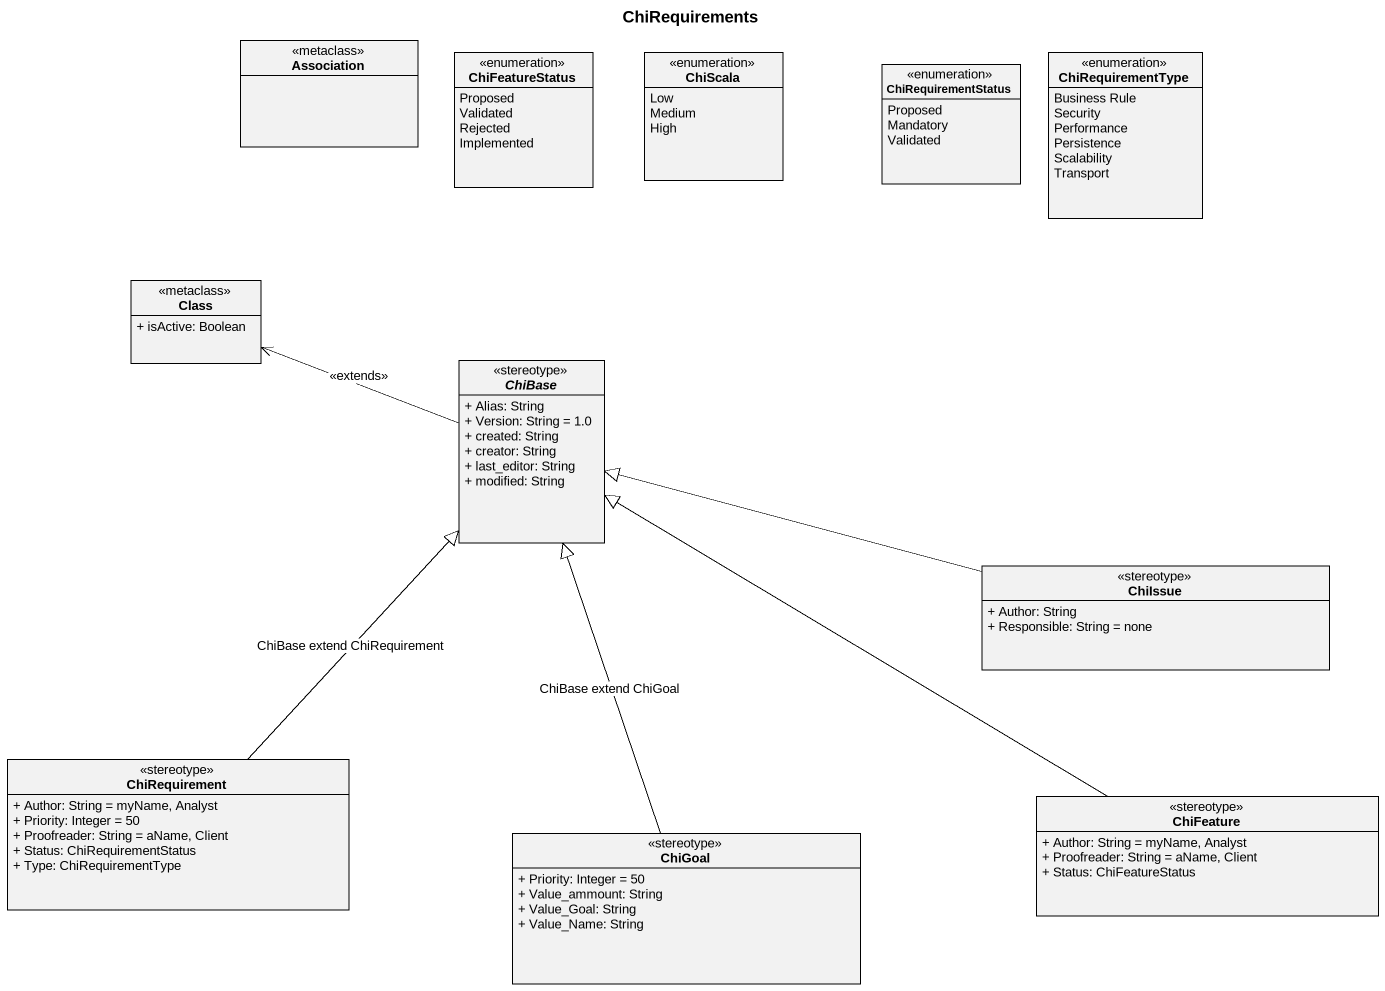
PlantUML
@startuml
title ChiRequirements
hide circle
hide empty members
skinparam classAttributeIconSize 0
class Association <<metaclass>>
enum ChiFeatureStatus {
  Proposed
  Validated
  Rejected
  Implemented
}
enum ChiScala {
  Low
  Medium
  High
}
enum ChiRequirementStatus {
  Proposed
  Mandatory
  Validated
}
enum ChiRequirementType {
  Business Rule
  Security
  Performance
  Persistence
  Scalability
  Transport
}
class "Class" as Class_ <<metaclass>> {
  + isActive: Boolean
}
abstract class ChiBase <<stereotype>> {
  + Alias: String
  + Version: String = 1.0
  + created: String
  + creator: String
  + last_editor: String
  + modified: String
}
class ChiIssue <<stereotype>> {
  + Author: String
  + Responsible: String = none
}
class ChiRequirement <<stereotype>> {
  + Author: String = myName, Analyst
  + Priority: Integer = 50
  + Proofreader: String = aName, Client
  + Status: ChiRequirementStatus
  + Type: ChiRequirementType
}
class ChiFeature <<stereotype>> {
  + Author: String = myName, Analyst
  + Proofreader: String = aName, Client
  + Status: ChiFeatureStatus
}
class ChiGoal <<stereotype>> {
  + Priority: Integer = 50
  + Value_ammount: String
  + Value_Goal: String
  + Value_Name: String
}
ChiBase -left-> Class_ : <<extends>>
ChiIssue -left-|> ChiBase
ChiRequirement -up-|> ChiBase : ChiBase extend ChiRequirement
ChiFeature -left-|> ChiBase
ChiGoal -up-|> ChiBase : ChiBase extend ChiGoal
@enduml
